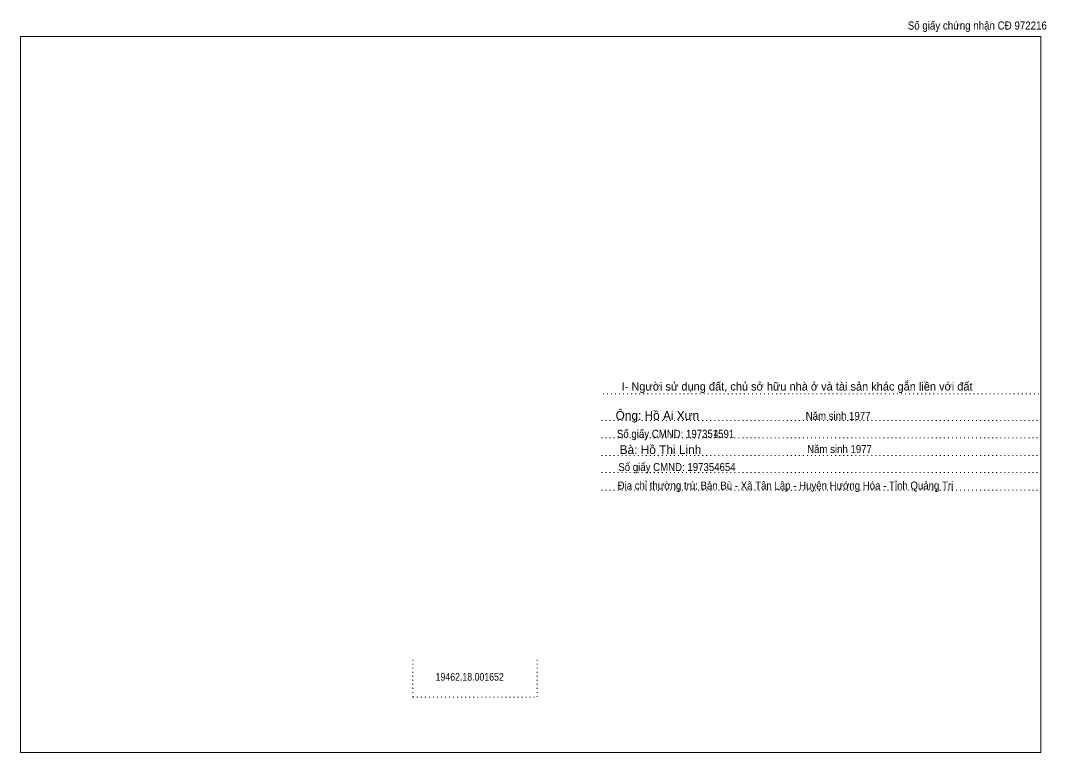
# Model space of a CAD drawing. Header units: metres. Extents: x 546926 to 547514, y 1837792 to 1838253.
# Drawn here: x 546926.4 to 547132.7, y 1838105.4 to 1838252.6 of the extents above; entities that cross this region are included whole.
import ezdxf
from ezdxf.enums import TextEntityAlignment as Align

# ---------------------------------------------------------------- set-up
doc = ezdxf.new("R2010")
doc.units = ezdxf.units.M
doc.header["$LTSCALE"] = 0.54
doc.linetypes.add('DOTTED', pattern=[1.5, 0.3, -1.2])
doc.layers.add('1', color=7, linetype='DOTTED', lineweight=13)
doc.layers.add('28', color=7, linetype='Continuous', lineweight=25)
for name, color, linetype in [('14', 7, 'Continuous'), ('18', 7, 'Continuous'), ('19', 7, 'Continuous'), ('40', 7, 'Continuous')]:
    doc.layers.add(name, color=color, linetype=linetype)

msp = doc.modelspace()

# ---------------------------------------------------------------- linework, layer by layer
at = {"layer": '1'}
for p, q in [((547043.55, 1838177.58), (547131.6, 1838177.58)), ((547043.26, 1838172.18), (547131.3, 1838172.18)), ((547043.26, 1838168.7), (547131.3, 1838168.7)), ((547043.26, 1838165.18), (547131.3, 1838165.18)), ((547043.26, 1838161.7), (547131.3, 1838161.7)), ((547043.26, 1838158.18), (547131.3, 1838158.18)), ((547005.32, 1838124.06), (547005.32, 1838116.54)), ((547030.31, 1838124.06), (547030.31, 1838116.54)), ((547005.32, 1838116.54), (547030.31, 1838116.54))]:
    msp.add_line(p, q, dxfattribs=at)
at = {"layer": '1', "linetype": 'Continuous'}
for points in [[(546926.42, 1838105.42), (547131.62, 1838105.42), (547131.62, 1838249.42), (546926.42, 1838249.42)], [(546926.42, 1838249.42), (547131.62, 1838249.42), (547131.62, 1838105.42), (546926.42, 1838105.42)], [(546926.42, 1838105.42), (547131.62, 1838105.42), (547131.62, 1838249.42), (546926.42, 1838249.42)]]:
    msp.add_lwpolyline(points, close=True, dxfattribs=at)

# ---------------------------------------------------------------- texts
at = {"layer": '14', "width": 0.8}
msp.add_text('4', height=1.61, dxfattribs=at).set_placement((547066.275, 1838168.7), align=Align.CENTER)
at = {"layer": '18', "width": 0.85}
msp.add_text('19462.18.001652', height=1.55, dxfattribs=at).set_placement((547016.74, 1838119.86), align=Align.CENTER)
at = {"layer": '19'}
for s, p in [('Ông: Hồ Ai Xưn', (547054.485, 1838172.31)), ('Bà: Hồ Thị Linh', (547055.105, 1838165.44))]:
    msp.add_text(s, height=1.78, dxfattribs=at).set_placement(p, align=Align.CENTER)
at = {"layer": '28'}
msp.add_text('I- Người sử dụng đất, chủ sở hữu nhà ở và tài sản khác gắn liền với đất', height=1.653, dxfattribs=at).set_placement((547082.575, 1838178.22), align=Align.CENTER)
at = {"layer": '28', "width": 0.9}
for s, p in [('Năm sinh 1977', (547090.82, 1838172.32)), ('Số giấy CMND: 197351591', (547058.145, 1838168.71)), ('Năm sinh 1977', (547091.11, 1838165.64)), ('Số giấy CMND: 197354654', (547058.425, 1838162.03)), ('Địa chỉ thường trú: Bản Bù - Xã Tân Lập - Huyện Hướng Hóa - Tỉnh Quảng Trị', (547080.23, 1838158.31))]:
    msp.add_text(s, height=1.61, dxfattribs=at).set_placement(p, align=Align.CENTER)
at = {"layer": '40', "width": 0.9}
msp.add_text('Số giấy chứng nhận CĐ 972216', height=1.627, dxfattribs=at).set_placement((547118.82, 1838250.82), align=Align.CENTER)

doc.saveas('drawing.dxf')
